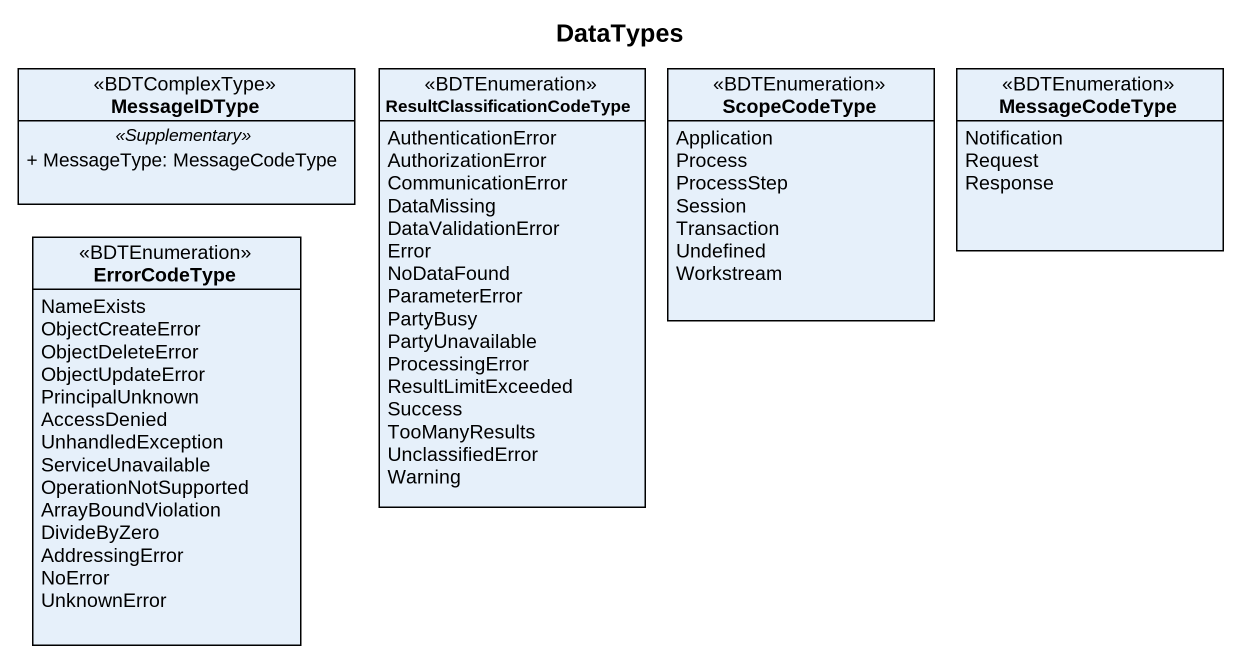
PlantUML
@startuml
title DataTypes
hide circle
hide empty members
skinparam classAttributeIconSize 0
class MessageIDType <<BDTComplexType>> {
  .. <<Supplementary>> ..
  + MessageType: MessageCodeType
}
enum ResultClassificationCodeType <<BDTEnumeration>> {
  AuthenticationError
  AuthorizationError
  CommunicationError
  DataMissing
  DataValidationError
  Error
  NoDataFound
  ParameterError
  PartyBusy
  PartyUnavailable
  ProcessingError
  ResultLimitExceeded
  Success
  TooManyResults
  UnclassifiedError
  Warning
}
enum ScopeCodeType <<BDTEnumeration>> {
  Application
  Process
  ProcessStep
  Session
  Transaction
  Undefined
  Workstream
}
enum MessageCodeType <<BDTEnumeration>> {
  Notification
  Request
  Response
}
enum ErrorCodeType <<BDTEnumeration>> {
  NameExists
  ObjectCreateError
  ObjectDeleteError
  ObjectUpdateError
  PrincipalUnknown
  AccessDenied
  UnhandledException
  ServiceUnavailable
  OperationNotSupported
  ArrayBoundViolation
  DivideByZero
  AddressingError
  NoError
  UnknownError
}
@enduml
